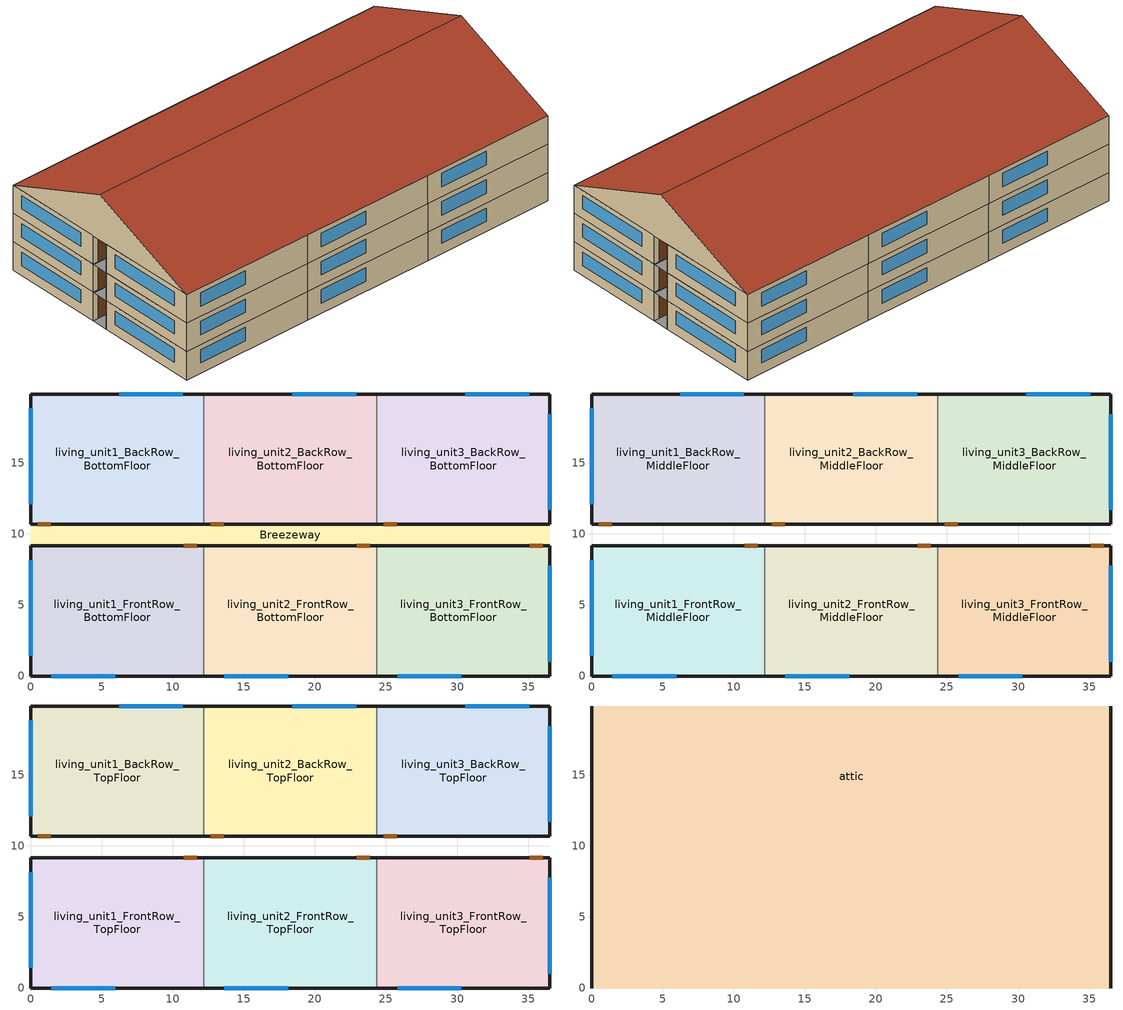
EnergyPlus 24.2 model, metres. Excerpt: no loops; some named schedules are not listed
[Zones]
living_unit1_FrontRow_BottomFloor
 floor othersidecoefficients (Exterior Floor): 12.18,0 0,0 0,9.16 12.18,9.16 z0.15
 wall outside (Exterior Wall): 12.18,9.16 0,9.16 0,0 12.18,0 z0.15:2.74
 wall to living_unit2_FrontRow_BottomFloor (interiorwall): 12.18,0 12.18,9.16 z0.15:2.74
 window (Exterior Window): 1.46,0 5.96,0 / 0,8.16 0,1.41 z1.07:2.29
 door (Exterior Door): 11.68,9.16 10.76,9.16 z0.15:2.29
living_unit2_FrontRow_BottomFloor
 floor othersidecoefficients (Exterior Floor): 24.36,0 12.18,0 12.18,9.16 24.36,9.16 z0.15
 wall outside (Exterior Wall): 12.18,0 24.36,0 / 24.36,9.16 12.18,9.16 z0.15:2.74
 wall to living_unit3_FrontRow_BottomFloor (interiorwall): 24.36,0 24.36,9.16 z0.15:2.74
 window (Exterior Window): 13.64,0 18.14,0 z1.07:2.29
 door (Exterior Door): 23.86,9.16 22.94,9.16 z0.15:2.29
living_unit3_FrontRow_BottomFloor
 floor othersidecoefficients (Exterior Floor): 36.54,0 24.36,0 24.36,9.16 36.54,9.16 z0.15
 wall outside (Exterior Wall): 24.36,0 36.54,0 36.54,9.16 24.36,9.16 z0.15:2.74
 window (Exterior Window): 36.54,1 36.54,7.75 / 25.82,0 30.32,0 z1.07:2.29
 door (Exterior Door): 36.04,9.16 35.12,9.16 z0.15:2.29
living_unit1_BackRow_BottomFloor
 floor othersidecoefficients (Exterior Floor): 12.18,10.68 0,10.68 0,19.84 12.18,19.84 z0.15
 wall outside (Exterior Wall): 12.18,19.84 0,19.84 0,10.68 12.18,10.68 z0.15:2.74
 wall to living_unit2_BackRow_BottomFloor (interiorwall): 12.18,10.68 12.18,19.84 z0.15:2.74
 window (Exterior Window): 10.72,19.84 6.22,19.84 / 0,18.84 0,12.09 z1.07:2.29
 door (Exterior Door): 0.5,10.68 1.41,10.68 z0.15:2.29
living_unit2_BackRow_BottomFloor
 floor othersidecoefficients (Exterior Floor): 24.36,10.68 12.18,10.68 12.18,19.84 24.36,19.84 z0.15
 wall outside (Exterior Wall): 12.18,10.68 24.36,10.68 / 24.36,19.84 12.18,19.84 z0.15:2.74
 wall to living_unit3_BackRow_BottomFloor (interiorwall): 24.36,10.68 24.36,19.84 z0.15:2.74
 window (Exterior Window): 22.9,19.84 18.4,19.84 z1.07:2.29
 door (Exterior Door): 12.68,10.68 13.59,10.68 z0.15:2.29
living_unit3_BackRow_BottomFloor
 floor othersidecoefficients (Exterior Floor): 36.54,10.68 24.36,10.68 24.36,19.84 36.54,19.84 z0.15
 wall outside (Exterior Wall): 24.36,10.68 36.54,10.68 36.54,19.84 24.36,19.84 z0.15:2.74
 window (Exterior Window): 36.54,11.68 36.54,18.43 / 35.08,19.84 30.58,19.84 z1.07:2.29
 door (Exterior Door): 24.86,10.68 25.77,10.68 z0.15:2.29
Breezeway
 floor outside (Exterior Floor): 36.54,9.16 0,9.16 0,10.68 36.54,10.68 z0.15; 36.54,9.16 0,9.16 0,10.68 36.54,10.68 z2.74; 36.54,9.16 0,9.16 0,10.68 36.54,10.68 z5.33
 ceiling to attic (Interior Ceiling): 0,9.16 36.54,9.16 36.54,10.68 0,10.68 z7.92
living_unit1_FrontRow_MiddleFloor
 floor to living_unit1_FrontRow_BottomFloor (ceiling-floor-layer): 12.18,0 0,0 0,9.16 12.18,9.16 z2.74
 wall outside (Exterior Wall): 12.18,9.16 0,9.16 0,0 12.18,0 z2.74:5.33
 wall to living_unit2_FrontRow_MiddleFloor (interiorwall): 12.18,0 12.18,9.16 z2.74:5.33
 window (Exterior Window): 1.46,0 5.96,0 / 0,8.16 0,1.41 z3.66:4.88
 door (Exterior Door): 11.68,9.16 10.76,9.16 z2.74:4.88
living_unit2_FrontRow_MiddleFloor
 floor to living_unit2_FrontRow_BottomFloor (ceiling-floor-layer): 24.36,0 12.18,0 12.18,9.16 24.36,9.16 z2.74
 wall outside (Exterior Wall): 12.18,0 24.36,0 / 24.36,9.16 12.18,9.16 z2.74:5.33
 wall to living_unit3_FrontRow_MiddleFloor (interiorwall): 24.36,0 24.36,9.16 z2.74:5.33
 window (Exterior Window): 13.64,0 18.14,0 z3.66:4.88
 door (Exterior Door): 23.86,9.16 22.94,9.16 z2.74:4.88
living_unit3_FrontRow_MiddleFloor
 floor to living_unit3_FrontRow_BottomFloor (ceiling-floor-layer): 36.54,0 24.36,0 24.36,9.16 36.54,9.16 z2.74
 wall outside (Exterior Wall): 24.36,0 36.54,0 36.54,9.16 24.36,9.16 z2.74:5.33
 window (Exterior Window): 36.54,1 36.54,7.75 / 25.82,0 30.32,0 z3.66:4.88
 door (Exterior Door): 36.04,9.16 35.12,9.16 z2.74:4.88
living_unit1_BackRow_MiddleFloor
 floor to living_unit1_BackRow_BottomFloor (ceiling-floor-layer): 12.18,10.68 0,10.68 0,19.84 12.18,19.84 z2.74
 wall outside (Exterior Wall): 12.18,19.84 0,19.84 0,10.68 12.18,10.68 z2.74:5.33
 wall to living_unit2_BackRow_MiddleFloor (interiorwall): 12.18,10.68 12.18,19.84 z2.74:5.33
 window (Exterior Window): 10.72,19.84 6.22,19.84 / 0,18.84 0,12.09 z3.66:4.88
 door (Exterior Door): 0.5,10.68 1.41,10.68 z2.74:4.88
living_unit2_BackRow_MiddleFloor
 floor to living_unit2_BackRow_BottomFloor (ceiling-floor-layer): 24.36,10.68 12.18,10.68 12.18,19.84 24.36,19.84 z2.74
 wall outside (Exterior Wall): 12.18,10.68 24.36,10.68 / 24.36,19.84 12.18,19.84 z2.74:5.33
 wall to living_unit3_BackRow_MiddleFloor (interiorwall): 24.36,10.68 24.36,19.84 z2.74:5.33
 window (Exterior Window): 22.9,19.84 18.4,19.84 z3.66:4.88
 door (Exterior Door): 12.68,10.68 13.59,10.68 z2.74:4.88
living_unit3_BackRow_MiddleFloor
 floor to living_unit3_BackRow_BottomFloor (ceiling-floor-layer): 36.54,10.68 24.36,10.68 24.36,19.84 36.54,19.84 z2.74
 wall outside (Exterior Wall): 24.36,10.68 36.54,10.68 36.54,19.84 24.36,19.84 z2.74:5.33
 window (Exterior Window): 36.54,11.68 36.54,18.43 / 35.08,19.84 30.58,19.84 z3.66:4.88
 door (Exterior Door): 24.86,10.68 25.77,10.68 z2.74:4.88
living_unit3_BackRow_TopFloor
 floor to living_unit3_BackRow_MiddleFloor (ceiling-floor-layer): 36.54,10.68 24.36,10.68 24.36,19.84 36.54,19.84 z5.33
 wall outside (Exterior Wall): 24.36,10.68 36.54,10.68 36.54,19.84 24.36,19.84 z5.33:7.92
 wall to living_unit2_BackRow_TopFloor (interiorwall): 24.36,19.84 24.36,10.68 z5.33:7.92
 window (Exterior Window): 36.54,11.68 36.54,18.43 / 35.08,19.84 30.58,19.84 z6.25:7.47
 door (Exterior Door): 24.86,10.68 25.77,10.68 z5.33:7.47
 ceiling to attic (Interior Ceiling): 24.36,10.68 36.54,10.68 36.54,19.84 24.36,19.84 z7.92
living_unit3_FrontRow_TopFloor
 floor to living_unit3_FrontRow_MiddleFloor (ceiling-floor-layer): 36.54,0 24.36,0 24.36,9.16 36.54,9.16 z5.33
 wall outside (Exterior Wall): 24.36,0 36.54,0 36.54,9.16 24.36,9.16 z5.33:7.92
 wall to living_unit2_FrontRow_TopFloor (interiorwall): 24.36,9.16 24.36,0 z5.33:7.92
 window (Exterior Window): 36.54,1 36.54,7.75 / 25.82,0 30.32,0 z6.25:7.47
 door (Exterior Door): 36.04,9.16 35.12,9.16 z5.33:7.47
 ceiling to attic (Interior Ceiling): 24.36,0 36.54,0 36.54,9.16 24.36,9.16 z7.92
living_unit1_FrontRow_TopFloor
 floor to living_unit1_FrontRow_MiddleFloor (ceiling-floor-layer): 12.18,0 0,0 0,9.16 12.18,9.16 z5.33
 wall outside (Exterior Wall): 12.18,9.16 0,9.16 0,0 12.18,0 z5.33:7.92
 wall to living_unit2_FrontRow_TopFloor (interiorwall): 12.18,0 12.18,9.16 z5.33:7.92
 window (Exterior Window): 1.46,0 5.96,0 / 0,8.16 0,1.41 z6.25:7.47
 door (Exterior Door): 11.68,9.16 10.76,9.16 z5.33:7.47
 ceiling to attic (Interior Ceiling): 0,0 12.18,0 12.18,9.16 0,9.16 z7.92
living_unit2_BackRow_TopFloor
 floor to living_unit2_BackRow_MiddleFloor (ceiling-floor-layer): 24.36,10.68 12.18,10.68 12.18,19.84 24.36,19.84 z5.33
 wall outside (Exterior Wall): 12.18,10.68 24.36,10.68 / 24.36,19.84 12.18,19.84 z5.33:7.92
 wall to living_unit1_BackRow_TopFloor (interiorwall): 12.18,19.84 12.18,10.68 z5.33:7.92
 window (Exterior Window): 22.9,19.84 18.4,19.84 z6.25:7.47
 door (Exterior Door): 12.68,10.68 13.59,10.68 z5.33:7.47
 ceiling to attic (Interior Ceiling): 12.18,10.68 24.36,10.68 24.36,19.84 12.18,19.84 z7.92
living_unit2_FrontRow_TopFloor
 floor to living_unit2_FrontRow_MiddleFloor (ceiling-floor-layer): 24.36,0 12.18,0 12.18,9.16 24.36,9.16 z5.33
 wall outside (Exterior Wall): 12.18,0 24.36,0 / 24.36,9.16 12.18,9.16 z5.33:7.92
 window (Exterior Window): 13.64,0 18.14,0 z6.25:7.47
 door (Exterior Door): 23.86,9.16 22.94,9.16 z5.33:7.47
 ceiling to attic (Interior Ceiling): 12.18,0 24.36,0 24.36,9.16 12.18,9.16 z7.92
living_unit1_BackRow_TopFloor
 floor to living_unit1_BackRow_BottomFloor (ceiling-floor-layer): 12.18,10.68 0,10.68 0,19.84 12.18,19.84 z5.33
 wall outside (Exterior Wall): 12.18,19.84 0,19.84 0,10.68 12.18,10.68 z5.33:7.92
 window (Exterior Window): 10.72,19.84 6.22,19.84 / 0,18.84 0,12.09 z6.25:7.47
 door (Exterior Door): 0.5,10.68 1.41,10.68 z5.33:7.47
 ceiling to attic (Interior Ceiling): 0,10.68 12.18,10.68 12.18,19.84 0,19.84 z7.92
attic
 wall outside (Gable_end): 36.54,0,7.92 36.54,19.84,7.92 36.54,9.92,12.05; 0,19.84,7.92 0,0,7.92 0,9.92,12.05
 roof outside (Exterior Roof): 36.54,19.84,7.92 0,19.84,7.92 0,9.92,12.05 36.54,9.92,12.05; 0,0,7.92 36.54,0,7.92 36.54,9.92,12.05 0,9.92,12.05
[Building]
US+MF+CZ5A+hp+slab+IECC_2024: North Axis {deg}=0; Terrain=Suburbs; Loads Convergence Tolerance Value {W}=0.04; Temperature Convergence Tolerance Value {deltaC}=0.4; Solar Distribution=FullExterior; Maximum Number of Warmup Days=25; Minimum Number of Warmup Days=6
[Site:Location]
Chicago Ohare Intl Ap_IL_USA Design_Conditions: Latitude {deg}=41.98; Longitude {deg}=-87.92; Time Zone {hr}=-6; Elevation {m}=201
[SizingPeriod:DesignDay] Day of Month=21; Dry-Bulb Temperature Range Modifier Type=DefaultMultipliers; Humidity Condition Type=Wetbulb; Barometric Pressure {Pa}=98934; Rain Indicator=No; Snow Indicator=No; Daylight Saving Time Indicator=No
Name | Month | Day Type | Maximum Dry-Bulb Temperature {C} | Daily Dry-Bulb Temperature Range {deltaC} | Wetbulb or DewPoint at Maximum Dry-Bulb {C} | Wind Speed {m/s} | Wind Direction {deg} | Solar Model Indicator | Sky Clearness | ASHRAE Clear Sky Optical Depth for Beam Irradiance (taub) | ASHRAE Clear Sky Optical Depth for Diffuse Irradiance (taud)
Chicago Ohare Intl Ap Ann Htg 99.6% Condns DB | 1 | WinterDesignDay | -20 | 0 | -20 | 4.9 | 270 | ASHRAEClearSky | 0
Chicago Ohare Intl Ap Ann Clg .4% Condns DB=>MWB | 7 | SummerDesignDay | 33.3 | 10.5 | 23.7 | 5.2 | 230 | ASHRAETau |  | 0.455 | 2.05
[Site:WaterMainsTemperature]
Calculation Method=Correlation; Annual Average Outdoor Air Temperature {C}=8.96667; Maximum Difference In Monthly Average Outdoor Air Temperatures {deltaC}=26.2
[Material]
Name | Roughness | Thickness {m} | Conductivity {W/m-K} | Density {kg/m3} | Specific Heat {J/kg-K} | Thermal Absorptance | Solar Absorptance | Visible Absorptance
sheathing_consol_layer | Rough | 0.031115 | 0.035329 | 20.1 | 1465.415
ceil_consol_layer | Rough | 0.479081 | 0.0617176 | 41.9286 | 776.251
floor_consol_layer | Rough | 0.000254 | 12.9895 | 55.074 | 916.9311
wall_consol_layer | Rough | 0.1397 | 0.057165 | 120.801 | 1036.26
Asphalt_shingle | MediumRough | 0.00633985 | 0.08186 | 1121.29 | 1255.2 | 0.9 | 0.75
cement_stucco | MediumSmooth | 0.01905 | 0.721 | 1865.58 | 878.64
syn_stucco | MediumSmooth | 0.003048 | 8.65E-02 | 400 | 878.64 | 0.7
Drywall_1/2in | MediumSmooth | 0.0127 | 0.16009 | 800.923 | 1087.84
OSB_5/8in | MediumSmooth | 0.015875 | 0.1163 | 544.627 | 1213.36
OSB_7/16in | MediumSmooth | 0.0111125 | 0.1163 | 544.627 | 1213.36
Plywood_3/4in | Rough | 0.01905 | 0.115458 | 544.68 | 674.54 | 0.9 | 0.7 | 0.7
Lumber_2x4 | Rough | 0.0890016 | 0.115458 | 512.64 | 767.58 | 0.9 | 0.7 | 0.7
Carpet_n_pad | MediumSmooth | 0.0254001 | 0.0601314 | 32.0369 | 836.8 | 0.9 | 0.7 | 0.7
OSB_1/2in | MediumSmooth | 0.0127 | 0.1163 | 544.627 | 1213.36 | 0.9 | 0.7 | 0.7
door_const | Smooth | 0.0507235 | 0.0720096 | 512.64 | 767.58
[Material:NoMass]
Bldg_paper_felt: Roughness=Smooth; Thermal Resistance {m2-K/W}=0.0105666
[Material:AirGap]
Air_4_in_vert: Thermal Resistance {m2-K/W}=0.158499
[WindowMaterial:SimpleGlazingSystem]
Glass: U-Factor {W/m2-K}=1.41965; Solar Heat Gain Coefficient=0.3344; Visible Transmittance=0.88
[WindowMaterial:Blind]
int_blind: Slat Orientation=Horizontal; Slat Width {m}=0.025; Slat Separation {m}=0.01875; Slat Thickness {m}=0.001; Slat Angle {deg}=45; Slat Conductivity {W/m-K}=221; Slat Beam Solar Transmittance=0; Front Side Slat Beam Solar Reflectance=0.5; Back Side Slat Beam Solar Reflectance=0.5; Slat Diffuse Solar Transmittance=0; Front Side Slat Diffuse Solar Reflectance=0.5; Back Side Slat Diffuse Solar Reflectance=0.5; Slat Beam Visible Transmittance=0; Front Side Slat Beam Visible Reflectance=0.5; Back Side Slat Beam Visible Reflectance=0.5; Slat Diffuse Visible Transmittance=0; Front Side Slat Diffuse Visible Reflectance=0.5; Back Side Slat Diffuse Visible Reflectance=0.5; Slat Infrared Hemispherical Transmittance=0; Front Side Slat Infrared Hemispherical Emissivity=0.9; Back Side Slat Infrared Hemispherical Emissivity=0.9; Blind to Glass Distance {m}=0.05; Blind Top Opening Multiplier=0.5; Blind Bottom Opening Multiplier=0.5; Blind Left Side Opening Multiplier=0.5; Blind Right Side Opening Multiplier=0.5
[Construction]
Exterior Wall: syn_stucco, sheathing_consol_layer, OSB_7/16in, wall_consol_layer, Drywall_1/2in
ceiling-floor-layer: Lumber_2x4
Exterior Floor: floor_consol_layer, Plywood_3/4in, Carpet_n_pad
Interior Ceiling: ceil_consol_layer, Drywall_1/2in
interiorwall: Drywall_1/2in, OSB_5/8in, Drywall_1/2in
Exterior Roof: Asphalt_shingle, OSB_1/2in
Exterior Window: Glass
Exterior Door: door_const
Gable_end: cement_stucco, Bldg_paper_felt, OSB_5/8in, Air_4_in_vert, Drywall_1/2in
window_w_blinds: Glass, int_blind
[Zone] Multiplier=1
Breezeway; living_unit1_FrontRow_BottomFloor; living_unit2_FrontRow_BottomFloor; living_unit3_FrontRow_BottomFloor; living_unit1_BackRow_BottomFloor; living_unit2_BackRow_BottomFloor; living_unit3_BackRow_BottomFloor; living_unit1_FrontRow_MiddleFloor; living_unit2_FrontRow_MiddleFloor; living_unit3_FrontRow_MiddleFloor; living_unit1_BackRow_MiddleFloor; living_unit2_BackRow_MiddleFloor; living_unit3_BackRow_MiddleFloor; attic; living_unit3_BackRow_TopFloor; living_unit3_FrontRow_TopFloor; living_unit1_FrontRow_TopFloor; living_unit2_BackRow_TopFloor; living_unit2_FrontRow_TopFloor; living_unit1_BackRow_TopFloor
[WindowShadingControl] Shading Type=InteriorBlind; Construction with Shading=window_w_blinds; Shading Control Type=OnIfScheduleAllows; Schedule=shading_2012iecc; Shading Control Is Scheduled=Yes; Glare Control Is Active=No; Multiple Surface Control Type=Sequential
Name | Zone | Fenestration Surface 1 | Fenestration Surface 2 | Fenestration Surface 3
Shades-living_unit1_FRONTROW_BOTTOMFLOOR | LIVING_UNIT1_FRONTROW_BOTTOMFLOOR | Window_ldf_unit1_FrontRow_BottomFloor
Shades-living_unit2_FRONTROW_BOTTOMFLOOR | LIVING_UNIT2_FRONTROW_BOTTOMFLOOR | Window_ldf_unit2_FrontRow_BottomFloor
Shades-living_unit3_FRONTROW_BOTTOMFLOOR | LIVING_UNIT3_FRONTROW_BOTTOMFLOOR | Window_sdr_unit3_FrontRow_BottomFloor | Window_sdl_unit3_FrontRow_BottomFloor | Window_ldf_unit3_FrontRow_BottomFloor
Shades-living_unit1_BACKROW_BOTTOMFLOOR | LIVING_UNIT1_BACKROW_BOTTOMFLOOR | Window_ldb_unit1_BackRow_BottomFloor
Shades-living_unit2_BACKROW_BOTTOMFLOOR | LIVING_UNIT2_BACKROW_BOTTOMFLOOR | Window_ldb_unit2_BackRow_BottomFloor
Shades-living_unit3_BACKROW_BOTTOMFLOOR | LIVING_UNIT3_BACKROW_BOTTOMFLOOR | Window_sdr_unit3_BackRow_BottomFloor | Window_sdl_unit3_BackRow_BottomFloor | Window_ldb_unit3_BackRow_BottomFloor
Shades-living_unit1_FRONTROW_MIDDLEFLOOR | LIVING_UNIT1_FRONTROW_MIDDLEFLOOR | Window_ldf_unit1_FrontRow_MiddleFloor
Shades-living_unit2_FRONTROW_MIDDLEFLOOR | LIVING_UNIT2_FRONTROW_MIDDLEFLOOR | Window_ldf_unit2_FrontRow_MiddleFloor
Shades-living_unit3_FrontRow_MiddleFloor | LIVING_UNIT3_FrontRow_MiddleFloor | Window_sdr_unit3_FrontRow_MiddleFloor | Window_sdl_unit3_FrontRow_MiddleFloor | Window_ldf_unit3_FrontRow_MiddleFloor
Shades-living_unit1_BackRow_MiddleFloor | LIVING_UNIT1_BackRow_MiddleFloor | Window_ldb_unit1_BackRow_MiddleFloor
Shades-living_unit2_BackRow_MiddleFloor | LIVING_UNIT2_BackRow_MiddleFloor | Window_ldb_unit2_BackRow_MiddleFloor
Shades-living_unit3_BackRow_MiddleFloor | LIVING_UNIT3_BackRow_MiddleFloor | Window_sdr_unit3_BackRow_MiddleFloor | Window_sdl_unit3_BackRow_MiddleFloor | Window_ldb_unit3_BackRow_MiddleFloor
Shades-living_unit1_FrontRow_TopFloor | LIVING_UNIT1_FrontRow_TopFloor | Window_ldf_unit1_FrontRow_TopFloor
Shades-living_unit2_FrontRow_TopFloor | LIVING_UNIT2_FrontRow_TopFloor | Window_ldf_unit2_FrontRow_TopFloor
Shades-living_unit3_FrontRow_TopFloor | LIVING_UNIT3_FrontRow_TopFloor | Window_sdr_unit3_FrontRow_TopFloor | Window_sdl_unit3_FrontRow_TopFloor | Window_ldf_unit3_FrontRow_TopFloor
Shades-living_unit1_BackRow_TopFloor | LIVING_UNIT1_BackRow_TopFloor | Window_ldb_unit1_BackRow_TopFloor
Shades-living_unit2_BackRow_TopFloor | LIVING_UNIT2_BackRow_TopFloor | Window_ldb_unit2_BackRow_TopFloor
Shades-living_unit3_BackRow_TopFloor | LIVING_UNIT3_BackRow_TopFloor | Window_sdr_unit3_BackRow_TopFloor | Window_sdl_unit3_BackRow_TopFloor | Window_ldb_unit3_BackRow_TopFloor
[SurfaceProperty:OtherSideCoefficients] Combined Convective/Radiative Film Coefficient {W/m2-K}=0; Constant Temperature {C}=1; Constant Temperature Coefficient=1; External Dry-Bulb Temperature Coefficient=0; Ground Temperature Coefficient=0; Wind Speed Coefficient=0; Zone Air Temperature Coefficient=0; Sinusoidal Variation of Constant Temperature Coefficient=No; Period of Sinusoidal Variation {hr}=24
Name | Constant Temperature Schedule
surfPropOthSdCoefSlabAverage | scheduleOSCSlabAverageSurfaceTemp
surfPropOthSdCoefSlabPerimeter | scheduleOSCSlabPerimeterTemp
surfPropOthSdCoefSlabCore | scheduleOSCSlabCoreTemp
[People] Number of People Schedule=Occupancy; Number of People Calculation Method=People; Number of People=2; Fraction Radiant=0; Sensible Heat Fraction=autocalculate; Activity Level Schedule=activity_sch; Enable ASHRAE 55 Comfort Warnings=No; Mean Radiant Temperature Calculation Type=EnclosureAveraged
Name | Zone or ZoneList or Space or SpaceList
people_unit1_FrontRow_BottomFloor | living_unit1_FrontRow_BottomFloor
people_unit2_FrontRow_BottomFloor | living_unit2_FrontRow_BottomFloor
people_unit3_FrontRow_BottomFloor | living_unit3_FrontRow_BottomFloor
people_unit1_BackRow_BottomFloor | living_unit1_BackRow_BottomFloor
people_unit2_BackRow_BottomFloor | living_unit2_BackRow_BottomFloor
people_unit3_BackRow_BottomFloor | living_unit3_BackRow_BottomFloor
people_unit1_FrontRow_MiddleFloor | living_unit1_FrontRow_MiddleFloor
people_unit2_FrontRow_MiddleFloor | living_unit2_FrontRow_MiddleFloor
people_unit3_FrontRow_MiddleFloor | living_unit3_FrontRow_MiddleFloor
people_unit1_BackRow_MiddleFloor | living_unit1_BackRow_MiddleFloor
people_unit2_BackRow_MiddleFloor | living_unit2_BackRow_MiddleFloor
people_unit3_BackRow_MiddleFloor | living_unit3_BackRow_MiddleFloor
people_unit1_FrontRow_TopFloor | living_unit1_FrontRow_TopFloor
people_unit2_FrontRow_TopFloor | living_unit2_FrontRow_TopFloor
people_unit3_FrontRow_TopFloor | living_unit3_FrontRow_TopFloor
people_unit1_BackRow_TopFloor | living_unit1_BackRow_TopFloor
people_unit2_BackRow_TopFloor | living_unit2_BackRow_TopFloor
people_unit3_BackRow_TopFloor | living_unit3_BackRow_TopFloor
[Lights] Schedule=InteriorLightingHE; Design Level Calculation Method=LightingLevel; Return Air Fraction=0; Fraction Radiant=0.6; Fraction Visible=0.2; Fraction Replaceable=0
Name | Zone or ZoneList or Space or SpaceList | Lighting Level {W}
Living Hardwired Lighting1_FrontRow_BottomFloor | living_unit1_FrontRow_BottomFloor | 141.024
Living Plug-in Lighting1_FrontRow_BottomFloor | living_unit1_FrontRow_BottomFloor | 64.1303
Living Hardwired Lighting2_FrontRow_BottomFloor | living_unit2_FrontRow_BottomFloor | 141.024
Living Plug-in Lighting2_FrontRow_BottomFloor | living_unit2_FrontRow_BottomFloor | 64.1303
Living Hardwired Lighting3_FrontRow_BottomFloor | living_unit3_FrontRow_BottomFloor | 141.024
Living Plug-in Lighting3_FrontRow_BottomFloor | living_unit3_FrontRow_BottomFloor | 64.1303
Living Hardwired Lighting1_BackRow_BottomFloor | living_unit1_BackRow_BottomFloor | 141.024
Living Plug-in Lighting1_BackRow_BottomFloor | living_unit1_BackRow_BottomFloor | 64.1303
Living Hardwired Lighting2_BackRow_BottomFloor | living_unit2_BackRow_BottomFloor | 141.024
Living Plug-in Lighting2_BackRow_BottomFloor | living_unit2_BackRow_BottomFloor | 64.1303
Living Hardwired Lighting3_BackRow_BottomFloor | living_unit3_BackRow_BottomFloor | 141.024
Living Plug-in Lighting3_BackRow_BottomFloor | living_unit3_BackRow_BottomFloor | 64.1303
Living Hardwired Lighting1_FrontRow_MiddleFloor | living_unit1_FrontRow_MiddleFloor | 141.024
Living Plug-in Lighting1_FrontRow_MiddleFloor | living_unit1_FrontRow_MiddleFloor | 64.1303
Living Hardwired Lighting2_FrontRow_MiddleFloor | living_unit2_FrontRow_MiddleFloor | 141.024
Living Plug-in Lighting2_FrontRow_MiddleFloor | living_unit2_FrontRow_MiddleFloor | 64.1303
Living Hardwired Lighting3_FrontRow_MiddleFloor | living_unit3_FrontRow_MiddleFloor | 141.024
Living Plug-in Lighting3_FrontRow_MiddleFloor | living_unit3_FrontRow_MiddleFloor | 64.1303
Living Hardwired Lighting1_BackRow_MiddleFloor | living_unit1_BackRow_MiddleFloor | 141.024
Living Plug-in Lighting1_BackRow_MiddleFloor | living_unit1_BackRow_MiddleFloor | 64.1303
Living Hardwired Lighting2_BackRow_MiddleFloor | living_unit2_BackRow_MiddleFloor | 141.024
Living Plug-in Lighting2_BackRow_MiddleFloor | living_unit2_BackRow_MiddleFloor | 64.1303
Living Hardwired Lighting3_BackRow_MiddleFloor | living_unit3_BackRow_MiddleFloor | 141.024
Living Plug-in Lighting3_BackRow_MiddleFloor | living_unit3_BackRow_MiddleFloor | 64.1303
Living Hardwired Lighting1_FrontRow_TopFloor | living_unit1_FrontRow_TopFloor | 141.024
Living Plug-in Lighting1_FrontRow_TopFloor | living_unit1_FrontRow_TopFloor | 64.1303
Living Hardwired Lighting2_FrontRow_TopFloor | living_unit2_FrontRow_TopFloor | 141.024
Living Plug-in Lighting2_FrontRow_TopFloor | living_unit2_FrontRow_TopFloor | 64.1303
Living Hardwired Lighting3_FrontRow_TopFloor | living_unit3_FrontRow_TopFloor | 141.024
Living Plug-in Lighting3_FrontRow_TopFloor | living_unit3_FrontRow_TopFloor | 64.1303
Living Hardwired Lighting1_BackRow_TopFloor | living_unit1_BackRow_TopFloor | 141.024
Living Plug-in Lighting1_BackRow_TopFloor | living_unit1_BackRow_TopFloor | 64.1303
Living Hardwired Lighting2_BackRow_TopFloor | living_unit2_BackRow_TopFloor | 141.024
Living Plug-in Lighting2_BackRow_TopFloor | living_unit2_BackRow_TopFloor | 64.1303
Living Hardwired Lighting3_BackRow_TopFloor | living_unit3_BackRow_TopFloor | 141.024
Living Plug-in Lighting3_BackRow_TopFloor | living_unit3_BackRow_TopFloor | 64.1303
[ElectricEquipment] Design Level Calculation Method=EquipmentLevel
Name | Zone or ZoneList or Space or SpaceList | Schedule | Design Level {W} | Fraction Latent | Fraction Radiant | Fraction Lost
dishwasher1_FrontRow_BottomFloor | living_unit1_FrontRow_BottomFloor | DishWasher_equip_sch | 54.7543 | 0.15 | 0.6 | 0.25
refrigerator1_FrontRow_BottomFloor | living_unit1_FrontRow_BottomFloor | Refrigerator | 91.0576 | 0 | 1 | 0
clotheswasher1_FrontRow_BottomFloor | living_unit1_FrontRow_BottomFloor | ClothesWasher_equip_sch | 23.732 | 0 | 0.8 | 0.2
electric_dryer1_FrontRow_BottomFloor | living_unit1_FrontRow_BottomFloor | ClothesDryer | 177.596 | 0.05 | 0.15 | 0.8
electric_range1_FrontRow_BottomFloor | living_unit1_FrontRow_BottomFloor | CookingRange | 206.727 | 0.3 | 0.4 | 0.3
television1_FrontRow_BottomFloor | living_unit1_FrontRow_BottomFloor | InteriorLighting | 0 | 0 | 1 | 0
electric_mels1_FrontRow_BottomFloor | living_unit1_FrontRow_BottomFloor | MiscPlugLoad | 440.553 | 0.06 | 0.69 | 0.25
IECC_Adj1_FrontRow_BottomFloor | living_unit1_FrontRow_BottomFloor | MiscPlugLoad | 29.2314 | 0.062439 | 0.411909 | 0.251045
dishwasher2_FrontRow_BottomFloor | living_unit2_FrontRow_BottomFloor | DishWasher_equip_sch | 54.7543 | 0.15 | 0.6 | 0.25
refrigerator2_FrontRow_BottomFloor | living_unit2_FrontRow_BottomFloor | Refrigerator | 91.0576 | 0 | 1 | 0
clotheswasher2_FrontRow_BottomFloor | living_unit2_FrontRow_BottomFloor | ClothesWasher_equip_sch | 23.732 | 0 | 0.8 | 0.2
electric_dryer2_FrontRow_BottomFloor | living_unit2_FrontRow_BottomFloor | ClothesDryer | 177.596 | 0.05 | 0.15 | 0.8
electric_range2_FrontRow_BottomFloor | living_unit2_FrontRow_BottomFloor | CookingRange | 206.727 | 0.3 | 0.4 | 0.3
television2_FrontRow_BottomFloor | living_unit2_FrontRow_BottomFloor | InteriorLighting | 0 | 0 | 1 | 0
electric_mels2_FrontRow_BottomFloor | living_unit2_FrontRow_BottomFloor | MiscPlugLoad | 440.553 | 0.06 | 0.69 | 0.25
IECC_Adj2_FrontRow_BottomFloor | living_unit2_FrontRow_BottomFloor | MiscPlugLoad | 29.2314 | 0.062439 | 0.411909 | 0.251045
dishwasher3_FrontRow_BottomFloor | living_unit3_FrontRow_BottomFloor | DishWasher_equip_sch | 54.7543 | 0.15 | 0.6 | 0.25
refrigerator3_FrontRow_BottomFloor | living_unit3_FrontRow_BottomFloor | Refrigerator | 91.0576 | 0 | 1 | 0
clotheswasher3_FrontRow_BottomFloor | living_unit3_FrontRow_BottomFloor | ClothesWasher_equip_sch | 23.732 | 0 | 0.8 | 0.2
electric_dryer3_FrontRow_BottomFloor | living_unit3_FrontRow_BottomFloor | ClothesDryer | 177.596 | 0.05 | 0.15 | 0.8
electric_range3_FrontRow_BottomFloor | living_unit3_FrontRow_BottomFloor | CookingRange | 206.727 | 0.3 | 0.4 | 0.3
television3_FrontRow_BottomFloor | living_unit3_FrontRow_BottomFloor | InteriorLighting | 0 | 0 | 1 | 0
electric_mels3_FrontRow_BottomFloor | living_unit3_FrontRow_BottomFloor | MiscPlugLoad | 440.553 | 0.06 | 0.69 | 0.25
IECC_Adj3_FrontRow_BottomFloor | living_unit3_FrontRow_BottomFloor | MiscPlugLoad | 29.2314 | 0.062439 | 0.411909 | 0.251045
dishwasher1_BackRow_BottomFloor | living_unit1_BackRow_BottomFloor | DishWasher_equip_sch | 54.7543 | 0.15 | 0.6 | 0.25
refrigerator1_BackRow_BottomFloor | living_unit1_BackRow_BottomFloor | Refrigerator | 91.0576 | 0 | 1 | 0
clotheswasher1_BackRow_BottomFloor | living_unit1_BackRow_BottomFloor | ClothesWasher_equip_sch | 23.732 | 0 | 0.8 | 0.2
electric_dryer1_BackRow_BottomFloor | living_unit1_BackRow_BottomFloor | ClothesDryer | 177.596 | 0.05 | 0.15 | 0.8
electric_range1_BackRow_BottomFloor | living_unit1_BackRow_BottomFloor | CookingRange | 206.727 | 0.3 | 0.4 | 0.3
television1_BackRow_BottomFloor | living_unit1_BackRow_BottomFloor | InteriorLighting | 0 | 0 | 1 | 0
electric_mels1_BackRow_BottomFloor | living_unit1_BackRow_BottomFloor | MiscPlugLoad | 440.553 | 0.06 | 0.69 | 0.25
IECC_Adj1_BackRow_BottomFloor | living_unit1_BackRow_BottomFloor | MiscPlugLoad | 29.2314 | 0.062439 | 0.411909 | 0.251045
dishwasher2_BackRow_BottomFloor | living_unit2_BackRow_BottomFloor | DishWasher_equip_sch | 54.7543 | 0.15 | 0.6 | 0.25
refrigerator2_BackRow_BottomFloor | living_unit2_BackRow_BottomFloor | Refrigerator | 91.0576 | 0 | 1 | 0
clotheswasher2_BackRow_BottomFloor | living_unit2_BackRow_BottomFloor | ClothesWasher_equip_sch | 23.732 | 0 | 0.8 | 0.2
electric_dryer2_BackRow_BottomFloor | living_unit2_BackRow_BottomFloor | ClothesDryer | 177.596 | 0.05 | 0.15 | 0.8
electric_range2_BackRow_BottomFloor | living_unit2_BackRow_BottomFloor | CookingRange | 206.727 | 0.3 | 0.4 | 0.3
television2_BackRow_BottomFloor | living_unit2_BackRow_BottomFloor | InteriorLighting | 0 | 0 | 1 | 0
electric_mels2_BackRow_BottomFloor | living_unit2_BackRow_BottomFloor | MiscPlugLoad | 440.553 | 0.06 | 0.69 | 0.25
IECC_Adj2_BackRow_BottomFloor | living_unit2_BackRow_BottomFloor | MiscPlugLoad | 29.2314 | 0.062439 | 0.411909 | 0.251045
dishwasher3_BackRow_BottomFloor | living_unit3_BackRow_BottomFloor | DishWasher_equip_sch | 54.7543 | 0.15 | 0.6 | 0.25
refrigerator3_BackRow_BottomFloor | living_unit3_BackRow_BottomFloor | Refrigerator | 91.0576 | 0 | 1 | 0
clotheswasher3_BackRow_BottomFloor | living_unit3_BackRow_BottomFloor | ClothesWasher_equip_sch | 23.732 | 0 | 0.8 | 0.2
electric_dryer3_BackRow_BottomFloor | living_unit3_BackRow_BottomFloor | ClothesDryer | 177.596 | 0.05 | 0.15 | 0.8
electric_range3_BackRow_BottomFloor | living_unit3_BackRow_BottomFloor | CookingRange | 206.727 | 0.3 | 0.4 | 0.3
television3_BackRow_BottomFloor | living_unit3_BackRow_BottomFloor | InteriorLighting | 0 | 0 | 1 | 0
electric_mels3_BackRow_BottomFloor | living_unit3_BackRow_BottomFloor | MiscPlugLoad | 440.553 | 0.06 | 0.69 | 0.25
IECC_Adj3_BackRow_BottomFloor | living_unit3_BackRow_BottomFloor | MiscPlugLoad | 29.2314 | 0.062439 | 0.411909 | 0.251045
dishwasher1_FrontRow_MiddleFloor | living_unit1_FrontRow_MiddleFloor | DishWasher_equip_sch | 54.7543 | 0.15 | 0.6 | 0.25
refrigerator1_FrontRow_MiddleFloor | living_unit1_FrontRow_MiddleFloor | Refrigerator | 91.0576 | 0 | 1 | 0
clotheswasher1_FrontRow_MiddleFloor | living_unit1_FrontRow_MiddleFloor | ClothesWasher_equip_sch | 23.732 | 0 | 0.8 | 0.2
electric_dryer1_FrontRow_MiddleFloor | living_unit1_FrontRow_MiddleFloor | ClothesDryer | 177.596 | 0.05 | 0.15 | 0.8
electric_range1_FrontRow_MiddleFloor | living_unit1_FrontRow_MiddleFloor | CookingRange | 206.727 | 0.3 | 0.4 | 0.3
television1_FrontRow_MiddleFloor | living_unit1_FrontRow_MiddleFloor | InteriorLighting | 0 | 0 | 1 | 0
electric_mels1_FrontRow_MiddleFloor | living_unit1_FrontRow_MiddleFloor | MiscPlugLoad | 440.553 | 0.06 | 0.69 | 0.25
IECC_Adj1_FrontRow_MiddleFloor | living_unit1_FrontRow_MiddleFloor | MiscPlugLoad | 29.2314 | 0.062439 | 0.411909 | 0.251045
dishwasher2_FrontRow_MiddleFloor | living_unit2_FrontRow_MiddleFloor | DishWasher_equip_sch | 54.7543 | 0.15 | 0.6 | 0.25
refrigerator2_FrontRow_MiddleFloor | living_unit2_FrontRow_MiddleFloor | Refrigerator | 91.0576 | 0 | 1 | 0
clotheswasher2_FrontRow_MiddleFloor | living_unit2_FrontRow_MiddleFloor | ClothesWasher_equip_sch | 23.732 | 0 | 0.8 | 0.2
electric_dryer2_FrontRow_MiddleFloor | living_unit2_FrontRow_MiddleFloor | ClothesDryer | 177.596 | 0.05 | 0.15 | 0.8
electric_range2_FrontRow_MiddleFloor | living_unit2_FrontRow_MiddleFloor | CookingRange | 206.727 | 0.3 | 0.4 | 0.3
television2_FrontRow_MiddleFloor | living_unit2_FrontRow_MiddleFloor | InteriorLighting | 0 | 0 | 1 | 0
electric_mels2_FrontRow_MiddleFloor | living_unit2_FrontRow_MiddleFloor | MiscPlugLoad | 440.553 | 0.06 | 0.69 | 0.25
IECC_Adj2_FrontRow_MiddleFloor | living_unit2_FrontRow_MiddleFloor | MiscPlugLoad | 29.2314 | 0.062439 | 0.411909 | 0.251045
dishwasher3_FrontRow_MiddleFloor | living_unit3_FrontRow_MiddleFloor | DishWasher_equip_sch | 54.7543 | 0.15 | 0.6 | 0.25
refrigerator3_FrontRow_MiddleFloor | living_unit3_FrontRow_MiddleFloor | Refrigerator | 91.0576 | 0 | 1 | 0
clotheswasher3_FrontRow_MiddleFloor | living_unit3_FrontRow_MiddleFloor | ClothesWasher_equip_sch | 23.732 | 0 | 0.8 | 0.2
electric_dryer3_FrontRow_MiddleFloor | living_unit3_FrontRow_MiddleFloor | ClothesDryer | 177.596 | 0.05 | 0.15 | 0.8
electric_range3_FrontRow_MiddleFloor | living_unit3_FrontRow_MiddleFloor | CookingRange | 206.727 | 0.3 | 0.4 | 0.3
television3_FrontRow_MiddleFloor | living_unit3_FrontRow_MiddleFloor | InteriorLighting | 0 | 0 | 1 | 0
electric_mels3_FrontRow_MiddleFloor | living_unit3_FrontRow_MiddleFloor | MiscPlugLoad | 440.553 | 0.06 | 0.69 | 0.25
IECC_Adj3_FrontRow_MiddleFloor | living_unit3_FrontRow_MiddleFloor | MiscPlugLoad | 29.2314 | 0.062439 | 0.411909 | 0.251045
dishwasher1_BackRow_MiddleFloor | living_unit1_BackRow_MiddleFloor | DishWasher_equip_sch | 54.7543 | 0.15 | 0.6 | 0.25
refrigerator1_BackRow_MiddleFloor | living_unit1_BackRow_MiddleFloor | Refrigerator | 91.0576 | 0 | 1 | 0
clotheswasher1_BackRow_MiddleFloor | living_unit1_BackRow_MiddleFloor | ClothesWasher_equip_sch | 23.732 | 0 | 0.8 | 0.2
electric_dryer1_BackRow_MiddleFloor | living_unit1_BackRow_MiddleFloor | ClothesDryer | 177.596 | 0.05 | 0.15 | 0.8
electric_range1_BackRow_MiddleFloor | living_unit1_BackRow_MiddleFloor | CookingRange | 206.727 | 0.3 | 0.4 | 0.3
television1_BackRow_MiddleFloor | living_unit1_BackRow_MiddleFloor | InteriorLighting | 0 | 0 | 1 | 0
electric_mels1_BackRow_MiddleFloor | living_unit1_BackRow_MiddleFloor | MiscPlugLoad | 440.553 | 0.06 | 0.69 | 0.25
IECC_Adj1_BackRow_MiddleFloor | living_unit1_BackRow_MiddleFloor | MiscPlugLoad | 29.2314 | 0.062439 | 0.411909 | 0.251045
dishwasher2_BackRow_MiddleFloor | living_unit2_BackRow_MiddleFloor | DishWasher_equip_sch | 54.7543 | 0.15 | 0.6 | 0.25
refrigerator2_BackRow_MiddleFloor | living_unit2_BackRow_MiddleFloor | Refrigerator | 91.0576 | 0 | 1 | 0
clotheswasher2_BackRow_MiddleFloor | living_unit2_BackRow_MiddleFloor | ClothesWasher_equip_sch | 23.732 | 0 | 0.8 | 0.2
electric_dryer2_BackRow_MiddleFloor | living_unit2_BackRow_MiddleFloor | ClothesDryer | 177.596 | 0.05 | 0.15 | 0.8
electric_range2_BackRow_MiddleFloor | living_unit2_BackRow_MiddleFloor | CookingRange | 206.727 | 0.3 | 0.4 | 0.3
television2_BackRow_MiddleFloor | living_unit2_BackRow_MiddleFloor | InteriorLighting | 0 | 0 | 1 | 0
electric_mels2_BackRow_MiddleFloor | living_unit2_BackRow_MiddleFloor | MiscPlugLoad | 440.553 | 0.06 | 0.69 | 0.25
IECC_Adj2_BackRow_MiddleFloor | living_unit2_BackRow_MiddleFloor | MiscPlugLoad | 29.2314 | 0.062439 | 0.411909 | 0.251045
dishwasher3_BackRow_MiddleFloor | living_unit3_BackRow_MiddleFloor | DishWasher_equip_sch | 54.7543 | 0.15 | 0.6 | 0.25
refrigerator3_BackRow_MiddleFloor | living_unit3_BackRow_MiddleFloor | Refrigerator | 91.0576 | 0 | 1 | 0
clotheswasher3_BackRow_MiddleFloor | living_unit3_BackRow_MiddleFloor | ClothesWasher_equip_sch | 23.732 | 0 | 0.8 | 0.2
electric_dryer3_BackRow_MiddleFloor | living_unit3_BackRow_MiddleFloor | ClothesDryer | 177.596 | 0.05 | 0.15 | 0.8
electric_range3_BackRow_MiddleFloor | living_unit3_BackRow_MiddleFloor | CookingRange | 206.727 | 0.3 | 0.4 | 0.3
television3_BackRow_MiddleFloor | living_unit3_BackRow_MiddleFloor | InteriorLighting | 0 | 0 | 1 | 0
electric_mels3_BackRow_MiddleFloor | living_unit3_BackRow_MiddleFloor | MiscPlugLoad | 440.553 | 0.06 | 0.69 | 0.25
IECC_Adj3_BackRow_MiddleFloor | living_unit3_BackRow_MiddleFloor | MiscPlugLoad | 29.2314 | 0.062439 | 0.411909 | 0.251045
dishwasher1_FrontRow_TopFloor | living_unit1_FrontRow_TopFloor | DishWasher_equip_sch | 54.7543 | 0.15 | 0.6 | 0.25
refrigerator1_FrontRow_TopFloor | living_unit1_FrontRow_TopFloor | Refrigerator | 91.0576 | 0 | 1 | 0
clotheswasher1_FrontRow_TopFloor | living_unit1_FrontRow_TopFloor | ClothesWasher_equip_sch | 23.732 | 0 | 0.8 | 0.2
electric_dryer1_FrontRow_TopFloor | living_unit1_FrontRow_TopFloor | ClothesDryer | 177.596 | 0.05 | 0.15 | 0.8
electric_range1_FrontRow_TopFloor | living_unit1_FrontRow_TopFloor | CookingRange | 206.727 | 0.3 | 0.4 | 0.3
television1_FrontRow_TopFloor | living_unit1_FrontRow_TopFloor | InteriorLighting | 0 | 0 | 1 | 0
electric_mels1_FrontRow_TopFloor | living_unit1_FrontRow_TopFloor | MiscPlugLoad | 440.553 | 0.06 | 0.69 | 0.25
IECC_Adj1_FrontRow_TopFloor | living_unit1_FrontRow_TopFloor | MiscPlugLoad | 29.2314 | 0.062439 | 0.411909 | 0.251045
dishwasher2_FrontRow_TopFloor | living_unit2_FrontRow_TopFloor | DishWasher_equip_sch | 54.7543 | 0.15 | 0.6 | 0.25
refrigerator2_FrontRow_TopFloor | living_unit2_FrontRow_TopFloor | Refrigerator | 91.0576 | 0 | 1 | 0
clotheswasher2_FrontRow_TopFloor | living_unit2_FrontRow_TopFloor | ClothesWasher_equip_sch | 23.732 | 0 | 0.8 | 0.2
electric_dryer2_FrontRow_TopFloor | living_unit2_FrontRow_TopFloor | ClothesDryer | 177.596 | 0.05 | 0.15 | 0.8
electric_range2_FrontRow_TopFloor | living_unit2_FrontRow_TopFloor | CookingRange | 206.727 | 0.3 | 0.4 | 0.3
television2_FrontRow_TopFloor | living_unit2_FrontRow_TopFloor | InteriorLighting | 0 | 0 | 1 | 0
electric_mels2_FrontRow_TopFloor | living_unit2_FrontRow_TopFloor | MiscPlugLoad | 440.553 | 0.06 | 0.69 | 0.25
IECC_Adj2_FrontRow_TopFloor | living_unit2_FrontRow_TopFloor | MiscPlugLoad | 29.2314 | 0.062439 | 0.411909 | 0.251045
dishwasher3_FrontRow_TopFloor | living_unit3_FrontRow_TopFloor | DishWasher_equip_sch | 54.7543 | 0.15 | 0.6 | 0.25
refrigerator3_FrontRow_TopFloor | living_unit3_FrontRow_TopFloor | Refrigerator | 91.0576 | 0 | 1 | 0
clotheswasher3_FrontRow_TopFloor | living_unit3_FrontRow_TopFloor | ClothesWasher_equip_sch | 23.732 | 0 | 0.8 | 0.2
electric_dryer3_FrontRow_TopFloor | living_unit3_FrontRow_TopFloor | ClothesDryer | 177.596 | 0.05 | 0.15 | 0.8
electric_range3_FrontRow_TopFloor | living_unit3_FrontRow_TopFloor | CookingRange | 206.727 | 0.3 | 0.4 | 0.3
television3_FrontRow_TopFloor | living_unit3_FrontRow_TopFloor | InteriorLighting | 0 | 0 | 1 | 0
electric_mels3_FrontRow_TopFloor | living_unit3_FrontRow_TopFloor | MiscPlugLoad | 440.553 | 0.06 | 0.69 | 0.25
IECC_Adj3_FrontRow_TopFloor | living_unit3_FrontRow_TopFloor | MiscPlugLoad | 29.2314 | 0.062439 | 0.411909 | 0.251045
dishwasher1_BackRow_TopFloor | living_unit1_BackRow_TopFloor | DishWasher_equip_sch | 54.7543 | 0.15 | 0.6 | 0.25
refrigerator1_BackRow_TopFloor | living_unit1_BackRow_TopFloor | Refrigerator | 91.0576 | 0 | 1 | 0
clotheswasher1_BackRow_TopFloor | living_unit1_BackRow_TopFloor | ClothesWasher_equip_sch | 23.732 | 0 | 0.8 | 0.2
electric_dryer1_BackRow_TopFloor | living_unit1_BackRow_TopFloor | ClothesDryer | 177.596 | 0.05 | 0.15 | 0.8
electric_range1_BackRow_TopFloor | living_unit1_BackRow_TopFloor | CookingRange | 206.727 | 0.3 | 0.4 | 0.3
television1_BackRow_TopFloor | living_unit1_BackRow_TopFloor | InteriorLighting | 0 | 0 | 1 | 0
electric_mels1_BackRow_TopFloor | living_unit1_BackRow_TopFloor | MiscPlugLoad | 440.553 | 0.06 | 0.69 | 0.25
IECC_Adj1_BackRow_TopFloor | living_unit1_BackRow_TopFloor | MiscPlugLoad | 29.2314 | 0.062439 | 0.411909 | 0.251045
dishwasher2_BackRow_TopFloor | living_unit2_BackRow_TopFloor | DishWasher_equip_sch | 54.7543 | 0.15 | 0.6 | 0.25
refrigerator2_BackRow_TopFloor | living_unit2_BackRow_TopFloor | Refrigerator | 91.0576 | 0 | 1 | 0
clotheswasher2_BackRow_TopFloor | living_unit2_BackRow_TopFloor | ClothesWasher_equip_sch | 23.732 | 0 | 0.8 | 0.2
electric_dryer2_BackRow_TopFloor | living_unit2_BackRow_TopFloor | ClothesDryer | 177.596 | 0.05 | 0.15 | 0.8
electric_range2_BackRow_TopFloor | living_unit2_BackRow_TopFloor | CookingRange | 206.727 | 0.3 | 0.4 | 0.3
television2_BackRow_TopFloor | living_unit2_BackRow_TopFloor | InteriorLighting | 0 | 0 | 1 | 0
electric_mels2_BackRow_TopFloor | living_unit2_BackRow_TopFloor | MiscPlugLoad | 440.553 | 0.06 | 0.69 | 0.25
IECC_Adj2_BackRow_TopFloor | living_unit2_BackRow_TopFloor | MiscPlugLoad | 29.2314 | 0.062439 | 0.411909 | 0.251045
dishwasher3_BackRow_TopFloor | living_unit3_BackRow_TopFloor | DishWasher_equip_sch | 54.7543 | 0.15 | 0.6 | 0.25
refrigerator3_BackRow_TopFloor | living_unit3_BackRow_TopFloor | Refrigerator | 91.0576 | 0 | 1 | 0
clotheswasher3_BackRow_TopFloor | living_unit3_BackRow_TopFloor | ClothesWasher_equip_sch | 23.732 | 0 | 0.8 | 0.2
electric_dryer3_BackRow_TopFloor | living_unit3_BackRow_TopFloor | ClothesDryer | 177.596 | 0.05 | 0.15 | 0.8
electric_range3_BackRow_TopFloor | living_unit3_BackRow_TopFloor | CookingRange | 206.727 | 0.3 | 0.4 | 0.3
television3_BackRow_TopFloor | living_unit3_BackRow_TopFloor | InteriorLighting | 0 | 0 | 1 | 0
electric_mels3_BackRow_TopFloor | living_unit3_BackRow_TopFloor | MiscPlugLoad | 440.553 | 0.06 | 0.69 | 0.25
IECC_Adj3_BackRow_TopFloor | living_unit3_BackRow_TopFloor | MiscPlugLoad | 29.2314 | 0.062439 | 0.411909 | 0.251045
[ZoneInfiltration:EffectiveLeakageArea] Schedule=always_avail
Name | Zone or Space | Effective Air Leakage Area {cm2} | Stack Coefficient | Wind Coefficient
Living_ShermanGrimsrud_unit1_FrontRow_BottomFloor | living_unit1_FrontRow_BottomFloor | 107.349 | 0.00029 | 0.000231
Living_ShermanGrimsrud_unit2_FrontRow_BottomFloor | living_unit2_FrontRow_BottomFloor | 94.527 | 0.00029 | 0.000231
Living_ShermanGrimsrud_unit3_FrontRow_BottomFloor | living_unit3_FrontRow_BottomFloor | 107.349 | 0.00029 | 0.000231
Living_ShermanGrimsrud_unit1_BackRow_BottomFloor | living_unit1_BackRow_BottomFloor | 107.349 | 0.00029 | 0.000231
Living_ShermanGrimsrud_unit2_BackRow_BottomFloor | living_unit2_BackRow_BottomFloor | 94.527 | 0.00029 | 0.000231
Living_ShermanGrimsrud_unit3_BackRow_BottomFloor | living_unit3_BackRow_BottomFloor | 107.349 | 0.00029 | 0.000231
Living_ShermanGrimsrud_unit1_FrontRow_MiddleFloor | living_unit1_FrontRow_MiddleFloor | 47.0121 | 0.00029 | 0.000231
Living_ShermanGrimsrud_unit2_FrontRow_MiddleFloor | living_unit2_FrontRow_MiddleFloor | 34.1906 | 0.00029 | 0.000231
Living_ShermanGrimsrud_unit3_FrontRow_MiddleFloor | living_unit3_FrontRow_MiddleFloor | 47.0121 | 0.00029 | 0.000231
Living_ShermanGrimsrud_unit1_BackRow_MiddleFloor | living_unit1_BackRow_MiddleFloor | 47.0121 | 0.00029 | 0.000231
Living_ShermanGrimsrud_unit2_BackRow_MiddleFloor | living_unit2_BackRow_MiddleFloor | 34.1906 | 0.00029 | 0.000231
Living_ShermanGrimsrud_unit3_BackRow_MiddleFloor | living_unit3_BackRow_MiddleFloor | 47.0121 | 0.00029 | 0.000231
Living_ShermanGrimsrud_unit1_FrontRow_TopFloor | living_unit1_FrontRow_TopFloor | 107.349 | 0.00029 | 0.000231
Living_ShermanGrimsrud_unit2_FrontRow_TopFloor | living_unit2_FrontRow_TopFloor | 94.527 | 0.00029 | 0.000231
Living_ShermanGrimsrud_unit3_FrontRow_TopFloor | living_unit3_FrontRow_TopFloor | 107.349 | 0.00029 | 0.000231
Living_ShermanGrimsrud_unit1_BackRow_TopFloor | living_unit1_BackRow_TopFloor | 107.349 | 0.00029 | 0.000231
Living_ShermanGrimsrud_unit2_BackRow_TopFloor | living_unit2_BackRow_TopFloor | 94.527 | 0.00029 | 0.000231
Living_ShermanGrimsrud_unit3_BackRow_TopFloor | living_unit3_BackRow_TopFloor | 107.349 | 0.00029 | 0.000231
AtticVent | attic | 33300 | 0.000435 | 0.000271
[ZoneVentilation:DesignFlowRate] Schedule=always_avail; Design Flow Rate Calculation Method=Flow/Zone; Design Flow Rate {m3/s}=0; Ventilation Type=Exhaust; Fan Pressure Rise {Pa}=0; Fan Total Efficiency=0.6; Constant Term Coefficient=1; Temperature Term Coefficient=0; Velocity Term Coefficient=0; Velocity Squared Term Coefficient=0; Minimum Indoor Temperature {C}=-100; Maximum Indoor Temperature {C}=100; Delta Temperature {deltaC}=-100; Minimum Outdoor Temperature {C}=-100; Maximum Outdoor Temperature {C}=100; Maximum Wind Speed {m/s}=40
Name | Zone or ZoneList or Space or SpaceList
Ventilation_unit1_FrontRow_BottomFloor | living_unit1_FrontRow_BottomFloor
Ventilation_unit2_FrontRow_BottomFloor | living_unit2_FrontRow_BottomFloor
Ventilation_unit3_FrontRow_BottomFloor | living_unit3_FrontRow_BottomFloor
Ventilation_unit1_BackRow_BottomFloor | living_unit1_BackRow_BottomFloor
Ventilation_unit2_BackRow_BottomFloor | living_unit2_BackRow_BottomFloor
Ventilation_unit3_BackRow_BottomFloor | living_unit3_BackRow_BottomFloor
Ventilation_unit1_FrontRow_MiddleFloor | living_unit1_FrontRow_MiddleFloor
Ventilation_unit2_FrontRow_MiddleFloor | living_unit2_FrontRow_MiddleFloor
Ventilation_unit3_FrontRow_MiddleFloor | living_unit3_FrontRow_MiddleFloor
Ventilation_unit1_BackRow_MiddleFloor | living_unit1_BackRow_MiddleFloor
Ventilation_unit2_BackRow_MiddleFloor | living_unit2_BackRow_MiddleFloor
Ventilation_unit3_BackRow_MiddleFloor | living_unit3_BackRow_MiddleFloor
Ventilation_unit1_FrontRow_TopFloor | living_unit1_FrontRow_TopFloor
Ventilation_unit2_FrontRow_TopFloor | living_unit2_FrontRow_TopFloor
Ventilation_unit3_FrontRow_TopFloor | living_unit3_FrontRow_TopFloor
Ventilation_unit1_BackRow_TopFloor | living_unit1_BackRow_TopFloor
Ventilation_unit2_BackRow_TopFloor | living_unit2_BackRow_TopFloor
Ventilation_unit3_BackRow_TopFloor | living_unit3_BackRow_TopFloor
[Exterior:Lights]
Name | Schedule | Design Level {W}
Exterior-Lights_unit1_FrontRow_BottomFloor; Exterior-Lights_unit2_FrontRow_BottomFloor; Exterior-Lights_unit3_FrontRow_BottomFloor; Exterior-Lights_unit1_BackRow_BottomFloor; Exterior-Lights_unit2_BackRow_BottomFloor; Exterior-Lights_unit3_BackRow_BottomFloor; Exterior-Lights_unit1_FrontRow_MiddleFloor; Exterior-Lights_unit2_FrontRow_MiddleFloor; Exterior-Lights_unit3_FrontRow_MiddleFloor; Exterior-Lights_unit1_BackRow_MiddleFloor; Exterior-Lights_unit2_BackRow_MiddleFloor; Exterior-Lights_unit3_BackRow_MiddleFloor; Exterior-Lights_unit1_FrontRow_TopFloor; Exterior-Lights_unit2_FrontRow_TopFloor; Exterior-Lights_unit3_FrontRow_TopFloor; Exterior-Lights_unit1_BackRow_TopFloor; Exterior-Lights_unit2_BackRow_TopFloor; Exterior-Lights_unit3_BackRow_TopFloor | ExteriorLighting | 51.9385
Garage-Lights_unit1_FrontRow_BottomFloor; Garage-Lights_unit2_FrontRow_BottomFloor; Garage-Lights_unit3_FrontRow_BottomFloor; Garage-Lights_unit1_BackRow_BottomFloor; Garage-Lights_unit2_BackRow_BottomFloor; Garage-Lights_unit3_BackRow_BottomFloor; Garage-Lights_unit1_FrontRow_MiddleFloor; Garage-Lights_unit2_FrontRow_MiddleFloor; Garage-Lights_unit3_FrontRow_MiddleFloor; Garage-Lights_unit1_BackRow_MiddleFloor; Garage-Lights_unit2_BackRow_MiddleFloor; Garage-Lights_unit3_BackRow_MiddleFloor; Garage-Lights_unit1_FrontRow_TopFloor; Garage-Lights_unit2_FrontRow_TopFloor; Garage-Lights_unit3_FrontRow_TopFloor; Garage-Lights_unit1_BackRow_TopFloor; Garage-Lights_unit2_BackRow_TopFloor; Garage-Lights_unit3_BackRow_TopFloor | InteriorLightingHE | 0
[Schedule:Day:Hourly]
OccupancyDay: 1, 1, 1, 1, 1, 1, 1, 0.8831, 0.40861, 0.24189, 0.24189, 0.24189, 0.24189, 0.24189, 0.24189, 0.24189, 0.29498, 0.5531, 0.89693, 0.89693, 0.89693, 1, 1, 1
[Schedule:Week:Compact]
RefrigeratorWeek: For: AllDays, RefrigeratorDay
MiscPlugLoadWeek: For: AllDays, MiscPlugLoadDay
CookingRangeWeek: For: AllDays, CookingRangeDay
DishwasherWeek_equip_sch: For: Weekdays, DishwasherWeekday_equip_sch, For: CustomDay1, DishwasherVacation_equip_sch, For: AllOtherDays, DishwasherWeekend_equip_sch
ClothesWasherWeek_equip_sch: For: Weekdays, ClothesWasherWeekday_equip_sch, For: CustomDay1, ClothesWasherVacation_equip_sch, For: AllOtherDays, ClothesWasherWeekend_equip_sch
ClothesDryerWeek: For: Weekdays, ClothesDryerWeekday, For: CustomDay1, ClothesDryerVacation, For: AllOtherDays, ClothesDryerWeekend
OccupancyWeek: AllDays, OccupancyDay
LightingProfileWeek: For: AllDays, LightingDay
LightingProfileWeek_EELighting: For: AllDays, LightingDay_EELighting
ExteriorLightingProfileWeek: For: AllDays, ExteriorLightingDay
[Schedule:Year]
Occupancy: OccupancyWeek, 1, 1, 12, 31
InteriorLighting: LightingProfileWeek, 1, 1, 12, 31
InteriorLightingHE: LightingProfileWeek_EELighting, 1, 1, 12, 31
ExteriorLighting: ExteriorLightingProfileWeek, 1, 1, 12, 31
Refrigerator: RefrigeratorWeek, 1, 1, 12, 31
MiscPlugLoad: MiscPlugLoadWeek, 1, 1, 12, 31
CookingRange: CookingRangeWeek, 1, 1, 12, 31
Dishwasher_equip_sch: DishwasherWeek_equip_sch, 1, 1, 12, 31
ClothesWasher_equip_sch: ClothesWasherWeek_equip_sch, 1, 1, 12, 31
ClothesDryer: ClothesDryerWeek, 1, 1, 12, 31
[Schedule:Compact]
activity_sch: Through: 12/31, For: AllDays, Until: 24:00, 117.28
shading_2012iecc: Through: 12/31, For: AllDays, Until 24:00, 0
always_avail: Through: 12/31, For: AllDays, Until: 24:00, 1
scheduleOSCSlabAverageSurfaceTemp: Through:   1/31, For:AllDays, Until:24:00, 20.774, Through:   2/28, For:AllDays, Until:24:00, 20.55, Through:   3/31, For:AllDays, Until:24:00, 20.63, Through:   4/30, For:AllDays, Until:24:00, 20.793, Through:   5/31, For:AllDays, Until:24:00, 21.071, Through:   6/30, For:AllDays, Until:24:00, 22.651, Through:   7/31, For:AllDays, Until:24:00, 23.096, Through:   8/31, For:AllDays, Until:24:00, 23.329, Through:   9/30, For:AllDays, Until:24:00, 23.336, Through:  10/31, For:AllDays, Until:24:00, 21.92, Through:  11/30, For:AllDays, Until:24:00, 21.449, Through:  12/31, For:AllDays, Until:24:00, 21.037
scheduleOSCSlabPerimeterTemp: Through:   1/31, For:AllDays, Until:24:00, 20.219, Through:   2/28, For:AllDays, Until:24:00, 19.928, Through:   3/31, For:AllDays, Until:24:00, 20.118, Through:   4/30, For:AllDays, Until:24:00, 20.414, Through:   5/31, For:AllDays, Until:24:00, 20.866, Through:   6/30, For:AllDays, Until:24:00, 22.617, Through:   7/31, For:AllDays, Until:24:00, 23.155, Through:   8/31, For:AllDays, Until:24:00, 23.44, Through:   9/30, For:AllDays, Until:24:00, 23.382, Through:  10/31, For:AllDays, Until:24:00, 21.831, Through:  11/30, For:AllDays, Until:24:00, 21.183, Through:  12/31, For:AllDays, Until:24:00, 20.574
scheduleOSCSlabCoreTemp: Through:   1/31, For:AllDays, Until:24:00, 21.675, Through:   2/28, For:AllDays, Until:24:00, 21.56, Through:   3/31, For:AllDays, Until:24:00, 21.462, Through:   4/30, For:AllDays, Until:24:00, 21.408, Through:   5/31, For:AllDays, Until:24:00, 21.404, Through:   6/30, For:AllDays, Until:24:00, 22.706, Through:   7/31, For:AllDays, Until:24:00, 23, Through:   8/31, For:AllDays, Until:24:00, 23.148, Through:   9/30, For:AllDays, Until:24:00, 23.262, Through:  10/31, For:AllDays, Until:24:00, 22.064, Through:  11/30, For:AllDays, Until:24:00, 21.88, Through:  12/31, For:AllDays, Until:24:00, 21.789
